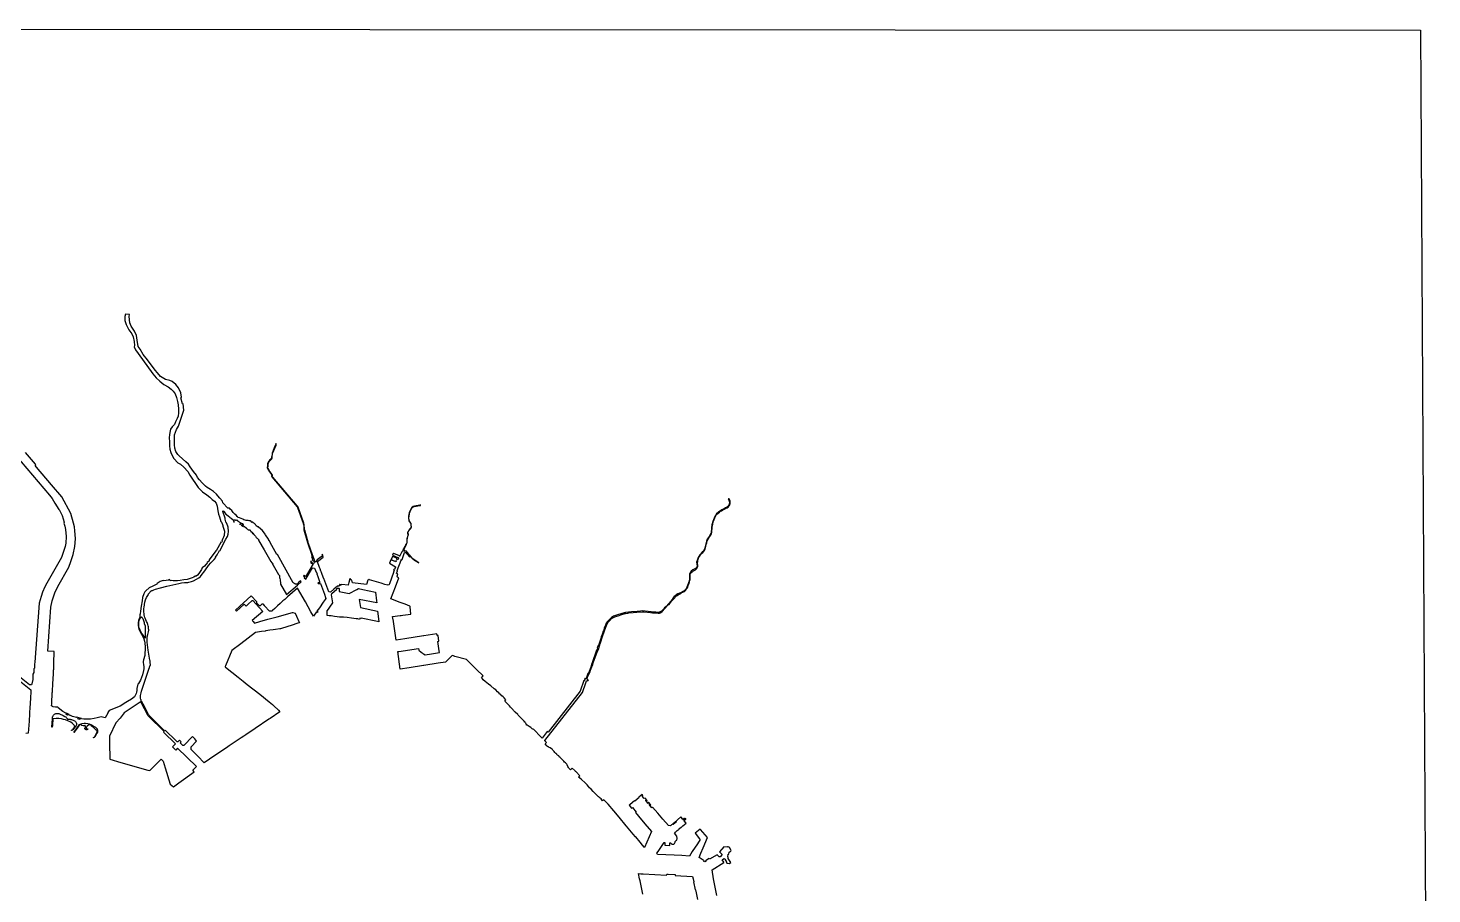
# Model space of a CAD drawing. Header units: inches. Extents: x -62624 to 51363, y -122611 to -15713.
# Drawn here: x 920 to 51208, y -46730 to -15713 of the extents above; entities that cross this region are included whole.
import ezdxf

# ---------------------------------------------------------------- set-up
doc = ezdxf.new("R2010")
doc.units = ezdxf.units.IN
doc.header["$MEASUREMENT"] = 0

msp = doc.modelspace()

# ---------------------------------------------------------------- linework, layer by layer
for points in [[(-62131, -15713), (50798, -15789), (51208, -88058)], [(25596, -46790), (25479, -46186), (25421, -45861), (25846, -45606), (25838, -45592), (25787, -45505), (25790, -45496), (25851, -45458), (25865, -45461), (25880, -45488), (25889, -45484), (25902, -45508), (25893, -45514), (25915, -45546), (25921, -45543), (25936, -45568), (25927, -45571), (25956, -45622), (26038, -45642), (26091, -45607), (25999, -45455), (26003, -45408), (25982, -45402), (25998, -45304), (26018, -45304), (26030, -45234), (26066, -45212), (26091, -45196), (26107, -45180), (26059, -45089), (26055, -45077), (26028, -45059), (26003, -45042), (25969, -45037), (25969, -45054), (25845, -45044), (25687, -45219), (25783, -45312), (25710, -45398), (25679, -45399), (25600, -45330), (25599, -45330), (25331, -45486), (25318, -45466), (25181, -45543), (25193, -45567), (25159, -45584), (25124, -45563), (25136, -45546), (24957, -45427), (25023, -45270), (25103, -45084), (25262, -44710), (25003, -44416), (24993, -44404), (24811, -44558), (24974, -44758), (24992, -44781), (24894, -44932), (24714, -45212), (24611, -45372), (24341, -45359), (24066, -45346), (23468, -45320), (23444, -45271), (23486, -45209), (23703, -44884), (23730, -44886), (23727, -44989), (23908, -44995), (23911, -44899), (23931, -44896), (23976, -44947), (24049, -44947), (24082, -44920), (24087, -44902), (24096, -44874), (24105, -44853), (24117, -44836), (24129, -44824), (24139, -44815), (24154, -44800), (24163, -44777), (24167, -44761), (24168, -44740), (24164, -44666), (24075, -44557), (24084, -44548), (24113, -44521), (24108, -44512), (24171, -44458), (24206, -44429), (24215, -44436), (24242, -44411), (24235, -44402), (24312, -44338), (24320, -44346), (24350, -44320), (24379, -44296), (24496, -44197), (24419, -44106), (24488, -44049), (24482, -44041), (24476, -44033), (24403, -44088), (24392, -44075), (24437, -44040), (24430, -44033), (24422, -44024), (24377, -44059), (24325, -43994), (24307, -43974), (24061, -44178), (24072, -44192), (24123, -44151), (24136, -44140), (24146, -44153), (24028, -44247), (24020, -44237), (24062, -44198), (24051, -44186), (23933, -44290), (23857, -44283), (23656, -44048), (23534, -43903), (23477, -43835), (23290, -43616), (23263, -43640), (23168, -43526), (23185, -43512), (23217, -43550), (23227, -43540), (23143, -43439), (23129, -43449), (23148, -43475), (23136, -43489), (23046, -43379), (23054, -43372), (23062, -43367), (23088, -43395), (23098, -43385), (23021, -43294), (22993, -43316), (22923, -43222), (22943, -43204), (22913, -43168), (22803, -43262), (22815, -43276), (22656, -43409), (22642, -43392), (22487, -43524), (22455, -43551), (22538, -43656), (22566, -43630), (22704, -43798), (22687, -43816), (22683, -43811), (22675, -43815), (22781, -43939), (23016, -44222), (23247, -44498), (23004, -45068), (22997, -45060), (22990, -45051), (22887, -44929), (22853, -44885), (22849, -44880), (22687, -44689), (22682, -44684), (22600, -44586), (22356, -44299), (22345, -44285), (22089, -43981), (21899, -43755), (21702, -43517), (21690, -43507), (21677, -43496), (21539, -43356), (21502, -43391), (21445, -43329), (21417, -43305), (21387, -43278), (21364, -43255), (21357, -43248), (21330, -43222), (21240, -43135), (21163, -43060), (21093, -42982), (21036, -42926), (21000, -42887), (20944, -42826), (20859, -42743), (20757, -42645), (20727, -42617), (20684, -42582), (20643, -42546), (20687, -42501), (20551, -42362), (20532, -42343), (20513, -42323), (20415, -42225), (20353, -42287), (20327, -42262), (20296, -42229), (20289, -42221), (20277, -42202), (20257, -42163), (20234, -42111), (20218, -42086), (20206, -42069), (20170, -42034), (20141, -42005), (20107, -41972), (20050, -41916), (20021, -41884), (19982, -41845), (19950, -41813), (19928, -41788), (19918, -41779), (19907, -41774), (19890, -41763), (19882, -41754), (19867, -41732), (19858, -41721), (19829, -41697), (19792, -41662), (19761, -41629), (19750, -41616), (19718, -41579), (19701, -41561), (19667, -41534), (19624, -41502), (19588, -41479), (19566, -41466), (19546, -41455), (19533, -41449), (19525, -41444), (19517, -41440), (19505, -41426), (19442, -41356), (19496, -41302), (19436, -41240), (19432, -41236), (20781, -39519), (20902, -39163), (20904, -39164), (20924, -39101), (20927, -39098), (20935, -39102), (20940, -39100), (20934, -39094), (20943, -39085), (20965, -39100), (20995, -39074), (20962, -39068), (20962, -39063), (20956, -39061), (20964, -39037), (20942, -39029), (20939, -39023), (20990, -38883), (21044, -38792), (21071, -38717), (21116, -38590), (21147, -38526), (21148, -38506), (21166, -38453), (21304, -38071), (21303, -38066), (21364, -37945), (21395, -37844), (21418, -37761), (21427, -37757), (21442, -37713), (21441, -37698), (21501, -37511), (21571, -37309), (21644, -37109), (21685, -37024), (21703, -36999), (21746, -36942), (21772, -36918), (21824, -36866), (21888, -36827), (21937, -36804), (22005, -36783), (22057, -36763), (22190, -36718), (22305, -36687), (22321, -36687), (22405, -36672), (22438, -36665), (22596, -36654), (22721, -36641), (22924, -36623), (22984, -36627), (23216, -36646), (23288, -36655), (23398, -36666), (23489, -36673), (23528, -36672), (23543, -36669), (23576, -36658), (23588, -36653), (23640, -36613), (23672, -36576), (23710, -36533), (23867, -36365), (23890, -36357), (23920, -36320), (23922, -36303), (23953, -36265), (23954, -36259), (23987, -36218), (24003, -36212), (24021, -36191), (24025, -36179), (24040, -36160), (24050, -36153), (24071, -36129), (24089, -36119), (24100, -36103), (24100, -36094), (24144, -36056), (24167, -36039), (24222, -36006), (24231, -36006), (24305, -35971), (24311, -35957), (24342, -35935), (24376, -35919), (24435, -35895), (24473, -35858), (24510, -35806), (24536, -35761), (24562, -35681), (24587, -35633), (24619, -35544), (24631, -35506), (24638, -35479), (24642, -35447), (24638, -35354), (24638, -35306), (24641, -35276), (24653, -35256), (24695, -35203), (24716, -35190), (24731, -35175), (24745, -35169), (24756, -35152), (24823, -35116), (24853, -35097), (24873, -35076), (24889, -35046), (24903, -35022), (24911, -34992), (24912, -34966), (24911, -34949), (24901, -34913), (24898, -34889), (24896, -34859), (24906, -34821), (24911, -34800), (24917, -34771), (24941, -34701), (24953, -34670), (24976, -34638), (25010, -34583), (25044, -34538), (25088, -34501), (25105, -34490), (25123, -34469), (25144, -34436), (25171, -34384), (25171, -34376), (25188, -34332), (25216, -34210), (25229, -34154), (25237, -34116), (25247, -34088), (25263, -34056), (25279, -34027), (25334, -33942), (25374, -33877), (25397, -33833), (25406, -33792), (25409, -33783), (25414, -33771), (25419, -33743), (25427, -33614), (25424, -33602), (25429, -33594), (25446, -33486), (25451, -33454), (25453, -33445), (25462, -33427), (25479, -33362), (25486, -33356), (25519, -33258), (25527, -33233), (25534, -33225), (25551, -33185), (25572, -33152), (25592, -33129), (25602, -33121), (25632, -33097), (25685, -33056), (25702, -33041), (25712, -33029), (25727, -33023), (25754, -33001), (25803, -32970), (25837, -32956), (25851, -32946), (25913, -32915), (25922, -32915), (25961, -32894), (25997, -32870), (26024, -32845), (26047, -32811), (26063, -32776), (26072, -32744), (26071, -32698), (26066, -32658), (26054, -32620), (26027, -32567), (26010, -32572), (26001, -32574), (26026, -32620), (26049, -32701), (26031, -32781), (25985, -32848), (25908, -32899), (25868, -32919), (25766, -32971), (25648, -33051), (25576, -33117), (25519, -33204), (25449, -33385), (25413, -33510), (25405, -33603), (25390, -33792), (25381, -33824), (25319, -33926), (25251, -34026), (25219, -34098), (25197, -34193), (25164, -34348), (25110, -34453), (25065, -34487), (24980, -34579), (24928, -34682), (24891, -34780), (24879, -34812), (24869, -34837), (24877, -34916), (24885, -34947), (24883, -34995), (24862, -35037), (24824, -35074), (24738, -35124), (24669, -35167), (24614, -35265), (24612, -35302), (24611, -35416), (24612, -35448), (24596, -35524), (24518, -35745), (24492, -35804), (24473, -35822), (24424, -35867), (24396, -35883), (24288, -35942), (24201, -35983), (24139, -36019), (24094, -36054), (24067, -36076), (24022, -36132), (24025, -36136), (23941, -36248), (23777, -36431), (23706, -36494), (23705, -36503), (23608, -36602), (23568, -36627), (23528, -36644), (23474, -36647), (23413, -36635), (23355, -36631), (23239, -36620), (23133, -36607), (22933, -36592), (22857, -36600), (22740, -36609), (22536, -36624), (22321, -36645), (22186, -36682), (22001, -36740), (21892, -36782), (21821, -36822), (21761, -36882), (21707, -36934), (21676, -36965), (21630, -37031), (21600, -37098), (21581, -37155), (21561, -37205), (21527, -37313), (21523, -37312), (21499, -37399), (21483, -37440), (21448, -37521), (21445, -37548), (21367, -37798), (21360, -37805), (21337, -37829), (21309, -37915), (21320, -37921), (21316, -37939), (21317, -37957), (21300, -37978), (21287, -37993), (21117, -38483), (21105, -38498), (21088, -38546), (21088, -38567), (21007, -38797), (20974, -38835), (20926, -38971), (20898, -39020), (20884, -39019), (20877, -39002), (20845, -39108), (20823, -39088), (20696, -39463), (19546, -40930), (19520, -40911), (19336, -41145), (19289, -41097), (19034, -40840), (19009, -40829), (19002, -40826), (18981, -40810), (18928, -40768), (18872, -40730), (18854, -40718), (18830, -40703), (18804, -40690), (18778, -40679), (18773, -40675), (18745, -40615), (18734, -40595), (18725, -40581), (18717, -40572), (18690, -40543), (18669, -40521), (18590, -40444), (18542, -40396), (18520, -40371), (18481, -40326), (18459, -40306), (18373, -40222), (18314, -40159), (18292, -40134), (18203, -40037), (18163, -39996), (18106, -39929), (18058, -39882), (17996, -39821), (18039, -39779), (17972, -39705), (17933, -39668), (17895, -39630), (17828, -39557), (17815, -39570), (17781, -39531), (17740, -39486), (17670, -39422), (17622, -39378), (17493, -39281), (17410, -39210), (17356, -39172), (17288, -39118), (17227, -39060), (17194, -39025), (17161, -38987), (17228, -38923), (17178, -38875), (17035, -38736), (16925, -38629), (16623, -38334), (16211, -38220), (16185, -38212), (16160, -38204), (16113, -38191), (16024, -38276), (15868, -38424), (15615, -38465), (15097, -38544), (15090, -38546), (14569, -38626), (14247, -38675), (14160, -38048), (14202, -38042), (14906, -37941), (14915, -38000), (15002, -38070), (15034, -38096), (15060, -38118), (15089, -38140), (15089, -38131), (15139, -38164), (15368, -38130), (15653, -38087), (15644, -38020), (15596, -37691), (15637, -37680), (15606, -37473), (15574, -37476), (15569, -37448), (15565, -37434), (15560, -37418), (15408, -37440), (15102, -37483), (15088, -37484), (14421, -37592), (14107, -37643), (14009, -36967), (14007, -36959), (13988, -36853), (13977, -36795), (14251, -36758), (14288, -36753), (14343, -36746), (14637, -36705), (14603, -36441), (14602, -36430), (14601, -36423), (14600, -36416), (14426, -36351), (14254, -36287), (13916, -36163), (14078, -35733), (14201, -35404), (14155, -35387), (14138, -35341), (14164, -35279), (14149, -35273), (14138, -35253), (14120, -35248), (14157, -35150), (14146, -35144), (14281, -34777), (14277, -34766), (14283, -34751), (14312, -34761), (14308, -34759), (14311, -34751), (14315, -34750), (14329, -34709), (14406, -34499), (14425, -34503), (14439, -34502), (14459, -34506), (14489, -34545), (14491, -34544), (14498, -34556), (14495, -34558), (14508, -34575), (14515, -34574), (14578, -34657), (14585, -34660), (14592, -34666), (14618, -34645), (14690, -34717), (14794, -34795), (14809, -34796), (14918, -34870), (14919, -34869), (14810, -34795), (14706, -34720), (14582, -34588), (14580, -34590), (14551, -34551), (14553, -34549), (14496, -34479), (14492, -34482), (14461, -34442), (14438, -34454), (14420, -34450), (14417, -34460), (14414, -34460), (14416, -34449), (14412, -34448), (14409, -34461), (14405, -34460), (14409, -34448), (14405, -34447), (14400, -34409), (14395, -34409), (14391, -34372), (14409, -34341), (14413, -34340), (14422, -34324), (14421, -34320), (14421, -34314), (14461, -34233), (14492, -34165), (14498, -34139), (14499, -34108), (14494, -34043), (14539, -33873), (14542, -33867), (14542, -33851), (14530, -33813), (14527, -33794), (14529, -33785), (14582, -33691), (14602, -33656), (14616, -33646), (14629, -33637), (14635, -33632), (14650, -33595), (14654, -33587), (14653, -33576), (14649, -33547), (14649, -33494), (14640, -33464), (14636, -33453), (14633, -33446), (14576, -33367), (14555, -33266), (14562, -33219), (14566, -33216), (14588, -33085), (14594, -33064), (14622, -33000), (14651, -32940), (14656, -32929), (14679, -32893), (14690, -32882), (14704, -32872), (14725, -32860), (14749, -32851), (14826, -32836), (14948, -32812), (14974, -32819), (14976, -32812), (14975, -32797), (14949, -32800), (14818, -32825), (14766, -32835), (14716, -32852), (14680, -32875), (14657, -32901), (14570, -33078), (14551, -33199), (14543, -33269), (14566, -33376), (14625, -33454), (14631, -33471), (14637, -33512), (14635, -33537), (14640, -33558), (14642, -33581), (14624, -33626), (14609, -33635), (14592, -33649), (14568, -33689), (14524, -33767), (14515, -33778), (14514, -33803), (14526, -33838), (14529, -33862), (14509, -33933), (14490, -34007), (14482, -34065), (14485, -34097), (14487, -34124), (14485, -34149), (14476, -34177), (14444, -34224), (14444, -34231), (14403, -34307), (14398, -34309), (14388, -34325), (14390, -34332), (14348, -34402), (14345, -34401), (14347, -34406), (14352, -34416), (14337, -34442), (14329, -34440), (14329, -34443), (14343, -34450), (14342, -34453), (14338, -34453), (14336, -34458), (14322, -34453), (14319, -34461), (14315, -34460), (14311, -34470), (14314, -34472), (14304, -34493), (14299, -34491), (14297, -34496), (14299, -34499), (14289, -34524), (14283, -34520), (14281, -34525), (14284, -34527), (14231, -34639), (14224, -34639), (14219, -34636), (14218, -34632), (14223, -34622), (14025, -34537), (14024, -34543), (14000, -34533), (13976, -34596), (14169, -34676), (14165, -34684), (14180, -34689), (14183, -34682), (14193, -34686), (14194, -34692), (14191, -34702), (14187, -34705), (14164, -34760), (14121, -34742), (14136, -34705), (13975, -34638), (13927, -34755), (14084, -34819), (14086, -34815), (14091, -34817), (14102, -34789), (14108, -34792), (14092, -34829), (13916, -34757), (13867, -34882), (14076, -35012), (14079, -35020), (14044, -35112), (14024, -35105), (14016, -35126), (14037, -35134), (14009, -35208), (14015, -35211), (14014, -35216), (13861, -35626), (13839, -35670), (13808, -35661), (13805, -35672), (13699, -35640), (13566, -35602), (13239, -35508), (13140, -35480), (13144, -35466), (13133, -35463), (13122, -35459), (13114, -35486), (13096, -35485), (13039, -35640), (12542, -35580), (12512, -35486), (12470, -35468), (12474, -35446), (12464, -35442), (12451, -35438), (12410, -35574), (12383, -35667), (12163, -35648), (12161, -35658), (12092, -35652), (12087, -35651), (12081, -35651), (12085, -35691), (12046, -35696), (12037, -35700), (12004, -35707), (11875, -35813), (11751, -35925), (11700, -35910), (11694, -35913), (11512, -35430), (11515, -35429), (11510, -35415), (11507, -35417), (11429, -35211), (11433, -35210), (11417, -35169), (11413, -35171), (11382, -35086), (11385, -35085), (11364, -35032), (11362, -35033), (11287, -34838), (11291, -34836), (11283, -34818), (11496, -34665), (11477, -34600), (11470, -34578), (11458, -34555), (11452, -34557), (11450, -34563), (11453, -34573), (11451, -34582), (11457, -34607), (11458, -34617), (11453, -34629), (11376, -34689), (11276, -34761), (11235, -34819), (11221, -34839), (11216, -34840), (11210, -34839), (11206, -34835), (11114, -34582), (11112, -34584), (11110, -34582), (10967, -34175), (10949, -34127), (10829, -33694), (10827, -33690), (10826, -33685), (10806, -33490), (10804, -33480), (10802, -33460), (10798, -33444), (10594, -32879), (10582, -32854), (10565, -32831), (9689, -31805), (9663, -31774), (9663, -31764), (9671, -31745), (9675, -31736), (9675, -31723), (9659, -31702), (9581, -31599), (9515, -31488), (9507, -31474), (9505, -31460), (9513, -31435), (9518, -31416), (9520, -31391), (9519, -31330), (9519, -31321), (9540, -31275), (9548, -31260), (9561, -31237), (9651, -31139), (9658, -31124), (9663, -31093), (9677, -30950), (9806, -30653), (9810, -30637), (9806, -30619), (9802, -30602), (9800, -30600), (9789, -30621), (9791, -30636), (9788, -30646), (9737, -30751), (9664, -30938), (9658, -30973), (9649, -31044), (9645, -31085), (9641, -31120), (9616, -31150), (9586, -31180), (9546, -31224), (9526, -31259), (9501, -31310), (9501, -31386), (9500, -31403), (9496, -31428), (9490, -31444), (9486, -31462), (9491, -31485), (9531, -31553), (9563, -31609), (9649, -31715), (9655, -31725), (9655, -31736), (9645, -31755), (9642, -31765), (9646, -31783), (10560, -32863), (10566, -32873), (10573, -32884), (10778, -33454), (10779, -33473), (10784, -33487), (10794, -33570), (10804, -33691), (10927, -34135), (11089, -34591), (11087, -34592), (11090, -34602), (11075, -34644), (11112, -34743), (11113, -34747), (11111, -34753), (11097, -34768), (11118, -34791), (11124, -34784), (11138, -34797), (11145, -34792), (11150, -34793), (11153, -34795), (11174, -34856), (11161, -34878), (11162, -34881), (11149, -34904), (11136, -34903), (11071, -34837), (11078, -34831), (11056, -34809), (11050, -34814), (11045, -34821), (11042, -34829), (11042, -34838), (11045, -34847), (11050, -34855), (11116, -34922), (11121, -34923), (11124, -34927), (11099, -34968), (11101, -34969), (10880, -35332), (10878, -35336), (10868, -35343), (10857, -35346), (10847, -35346), (10808, -35313), (10782, -35341), (10818, -35375), (10817, -35396), (10812, -35405), (10864, -35456), (11002, -35224), (11007, -35225), (11113, -35048), (11185, -35061), (11248, -35233), (11267, -35228), (11277, -35256), (11262, -35261), (11298, -35359), (11296, -35361), (11362, -35535), (11363, -35535), (11375, -35565), (11370, -35571), (11302, -35591), (11306, -35614), (11365, -35608), (11382, -35610), (11393, -35613), (11537, -35993), (11535, -35996), (11578, -36109), (11577, -36112), (11590, -36149), (11563, -36187), (11494, -36283), (11357, -36477), (11265, -36603), (11284, -36617), (11292, -36605), (11305, -36610), (11281, -36645), (11248, -36627), (11140, -36775), (11053, -36621), (10855, -36272), (10573, -35782), (10213, -36086), (10115, -36177), (10051, -36234), (9984, -36296), (9948, -36330), (9854, -36415), (9758, -36504), (9679, -36575), (9654, -36596), (9563, -36595), (9388, -36404), (9391, -36400), (9336, -36342), (9333, -36344), (9329, -36344), (9321, -36347), (9317, -36351), (9301, -36354), (9295, -36352), (9239, -36404), (9212, -36407), (9113, -36309), (9112, -36264), (8913, -36047), (8348, -36561), (8385, -36601), (8660, -36349), (8728, -36421), (8794, -36366), (8950, -36224), (8968, -36223), (9335, -36616), (8949, -36935), (8983, -36973), (9036, -37032), (9218, -36973), (9505, -36891), (9840, -36798), (10391, -36644), (10406, -36644), (10484, -36668), (10536, -36785), (10623, -36972), (10638, -37018), (10625, -37022), (10548, -37047), (10384, -37101), (10003, -37227), (9960, -37233), (9933, -37237), (9788, -37258), (9701, -37271), (9584, -37286), (9432, -37309), (9408, -37313), (9282, -37331), (9069, -37361), (9063, -37366), (8546, -37765), (8223, -38015), (7996, -38562), (7985, -38577), (7975, -38591), (7989, -38602), (8447, -38966), (8627, -39114), (8772, -39228), (9217, -39578), (9559, -39849), (9561, -39850), (9671, -39940), (9728, -39990), (9885, -40148), (9942, -40212), (9592, -40446), (9548, -40475), (9054, -40807), (8715, -41034), (8679, -41057), (8651, -41076), (8550, -41144), (8127, -41428), (8075, -41463), (7416, -41900), (7228, -42028), (6997, -41797), (6997, -41792), (6998, -41791), (6760, -41558), (6759, -41458), (6957, -41256), (6928, -41226), (6896, -41177), (6808, -41095), (6498, -41413), (6469, -41414), (6368, -41316), (6403, -41280), (6339, -41216), (6280, -41278), (6278, -41279), (6275, -41280), (6272, -41281), (6266, -41281), (6262, -41279), (6257, -41276), (6253, -41272), (6227, -41247), (6228, -41246), (5836, -40866), (5817, -40885), (5801, -40871), (5266, -40348), (5255, -40339), (5241, -40310), (5234, -40302), (5046, -39935), (5042, -39937), (5039, -39931), (5037, -39932), (5020, -39890), (5013, -39870), (5008, -39851), (4999, -39853), (4992, -39852), (4986, -39847), (4982, -39840), (4977, -39822), (4969, -39784), (4966, -39776), (4962, -39768), (4957, -39760), (4953, -39721), (4951, -39687), (4951, -39657), (4953, -39627), (4958, -39574), (4967, -39527), (4983, -39472), (5249, -38682), (5268, -38621), (5273, -38594), (5276, -38571), (5282, -38557), (5293, -38550), (5302, -38547), (5307, -38547), (5307, -38541), (5297, -38430), (5289, -38382), (5284, -38358), (5220, -37998), (5186, -37706), (5190, -37516), (5210, -37437), (5216, -37436), (5238, -37345), (5243, -37282), (5242, -37246), (5238, -37246), (5236, -37193), (5232, -37163), (5225, -37121), (5215, -37084), (5204, -37047), (5185, -37001), (5168, -36966), (5115, -36855), (5104, -36830), (5090, -36784), (5092, -36781), (5084, -36753), (5078, -36720), (5073, -36689), (5069, -36642), (5067, -36593), (5065, -36541), (5068, -36503), (5076, -36458), (5102, -36283), (5129, -36193), (5165, -36113), (5229, -36002), (5217, -35989), (5340, -35858), (5354, -35869), (5422, -35832), (5485, -35808), (5661, -35760), (5893, -35707), (6322, -35604), (6420, -35584), (6519, -35574), (6583, -35569), (6646, -35569), (6678, -35566), (6772, -35540), (6847, -35519), (6958, -35457), (7036, -35408), (7096, -35358), (7161, -35281), (7212, -35208), (7276, -35118), (7384, -34969), (7470, -34875), (7582, -34755), (7641, -34675), (7629, -34666), (7692, -34582), (7727, -34512), (7741, -34502), (7774, -34432), (7785, -34427), (7796, -34423), (7891, -34220), (8007, -34024), (8066, -33920), (8091, -33846), (8100, -33742), (8099, -33697), (8092, -33635), (8088, -33609), (8087, -33590), (8044, -33465), (8036, -33449), (8021, -33432), (8011, -33419), (8004, -33403), (7987, -33357), (7982, -33301), (7976, -33270), (7891, -33034), (7892, -33017), (7904, -33012), (7916, -33021), (7987, -33103), (7994, -33111), (8137, -33225), (8143, -33243), (8197, -33275), (8270, -33323), (8277, -33330), (8279, -33340), (8279, -33355), (8279, -33369), (8281, -33386), (8289, -33386), (8292, -33395), (8296, -33407), (8299, -33412), (8303, -33406), (8301, -33393), (8293, -33381), (8291, -33368), (8294, -33347), (8305, -33334), (8317, -33328), (8336, -33330), (8352, -33337), (8367, -33339), (8383, -33336), (8396, -33332), (8413, -33344), (8414, -33348), (8439, -33362), (8435, -33371), (8485, -33402), (8491, -33409), (8498, -33418), (8503, -33425), (8518, -33428), (8528, -33434), (8532, -33442), (8530, -33455), (8522, -33466), (8514, -33477), (8510, -33492), (8503, -33500), (8500, -33506), (8510, -33504), (8523, -33495), (8528, -33484), (8532, -33472), (8539, -33463), (8543, -33450), (8554, -33446), (8571, -33447), (8587, -33457), (8602, -33466), (8616, -33473), (8622, -33482), (8622, -33494), (8617, -33506), (8616, -33514), (8607, -33518), (8594, -33513), (8582, -33513), (8571, -33523), (8570, -33537), (8572, -33548), (8579, -33552), (8592, -33548), (8601, -33550), (8610, -33556), (8614, -33556), (8615, -33551), (8613, -33544), (8619, -33538), (8628, -33537), (8633, -33542), (8638, -33558), (8639, -33563), (8644, -33569), (8649, -33574), (8658, -33572), (8667, -33573), (8674, -33573), (8681, -33582), (8688, -33588), (8697, -33589), (8704, -33599), (8713, -33602), (8721, -33601), (8729, -33616), (8735, -33625), (8748, -33636), (8765, -33653), (8780, -33665), (8795, -33679), (8810, -33686), (8822, -33686), (8829, -33683), (8836, -33682), (8840, -33685), (8853, -33688), (8859, -33691), (8872, -33701), (8880, -33710), (8887, -33722), (8897, -33733), (8898, -33740), (8897, -33749), (8898, -33755), (8912, -33759), (8921, -33761), (8930, -33773), (8943, -33777), (8950, -33775), (8957, -33775), (8959, -33778), (8949, -33785), (8947, -33793), (8948, -33802), (8955, -33808), (8961, -33816), (8972, -33820), (8983, -33821), (8995, -33821), (9004, -33828), (9003, -33835), (9000, -33842), (9003, -33849), (9015, -33858), (9024, -33864), (9066, -33915), (9081, -33933), (9086, -33956), (9099, -33968), (9124, -33981), (9140, -34003), (9158, -34022), (9175, -34017), (9180, -34028), (9169, -34040), (9179, -34053), (9185, -34070), (9185, -34082), (9381, -34403), (9622, -34824), (9651, -34866), (9673, -34878), (9682, -34897), (9679, -34915), (9680, -34931), (9695, -34943), (9704, -34953), (9892, -35282), (9924, -35328), (9926, -35366), (9922, -35390), (9937, -35433), (9945, -35473), (9945, -35517), (9966, -35575), (9962, -35603), (9957, -35628), (10174, -36008), (10572, -35666), (10707, -35548), (10698, -35537), (10690, -35544), (10680, -35532), (10686, -35525), (10679, -35519), (10598, -35587), (10598, -35599), (10587, -35612), (10575, -35621), (10556, -35630), (10552, -35631), (10555, -35635), (10543, -35638), (10530, -35638), (10517, -35639), (10507, -35637), (10492, -35633), (10482, -35627), (10473, -35624), (10459, -35615), (10445, -35599), (10430, -35571), (10413, -35580), (9857, -34573), (9836, -34567), (9655, -34247), (9597, -34146), (9566, -34079), (9550, -34065), (9550, -34054), (9532, -34024), (9431, -33865), (9417, -33846), (9353, -33760), (9300, -33701), (9262, -33666), (9163, -33579), (9143, -33577), (9121, -33563), (9096, -33541), (9078, -33522), (9066, -33500), (9050, -33497), (9038, -33478), (9026, -33465), (9010, -33450), (8994, -33449), (8996, -33439), (8998, -33431), (8970, -33414), (8953, -33418), (8937, -33419), (8929, -33408), (8927, -33395), (8876, -33362), (8837, -33360), (8804, -33356), (8774, -33355), (8736, -33356), (8693, -33339), (8646, -33325), (8609, -33300), (8492, -33255), (8486, -33262), (8438, -33242), (8427, -33213), (8414, -33210), (8371, -33167), (8323, -33131), (8268, -33069), (8217, -32991), (8157, -32949), (8136, -32912), (8113, -32905), (8072, -32914), (7901, -32721), (7881, -32655), (7791, -32552), (7719, -32471), (7668, -32409), (7564, -32318), (7452, -32240), (7336, -32173), (7273, -32124), (7153, -32004), (7066, -31900), (6993, -31807), (6956, -31724), (6841, -31598), (6724, -31427), (6662, -31338), (6566, -31249), (6331, -31034), (6281, -30985), (6217, -30882), (6182, -30759), (6161, -30642), (6166, -30286), (6241, -30090), (6310, -29975), (6373, -29795), (6502, -29400), (6477, -29177), (6452, -29177), (6391, -28954), (6416, -28930), (6394, -28777), (6310, -28595), (6211, -28484), (6077, -28379), (5998, -28336), (5843, -28307), (5667, -28190), (5553, -28059), (5467, -27969), (5202, -27592), (5038, -27405), (4936, -27221), (4869, -27124), (4833, -26890), (4806, -26726), (4734, -26571), (4613, -26391), (4563, -26267), (4543, -26040), (4554, -25975), (4408, -25959), (4381, -26047), (4392, -26186), (4437, -26328), (4529, -26523), (4631, -26661), (4682, -26775), (4716, -26946), (4734, -27086), (4718, -27133), (4763, -27241), (4858, -27373), (5384, -28093), (5503, -28246), (5638, -28365), (5786, -28480), (5935, -28559), (6050, -28646), (6113, -28716), (6193, -28810), (6236, -28948), (6272, -29087), (6301, -29211), (6310, -29364), (6306, -29496), (6297, -29616), (6256, -29703), (6207, -29816), (6160, -29910), (6081, -29996), (6020, -30083), (6007, -30144), (5989, -30268), (5971, -30391), (5987, -30535), (5991, -30673), (5996, -30801), (6034, -30920), (6083, -31030), (6144, -31131), (6283, -31282), (6382, -31340), (6497, -31444), (6639, -31601), (6711, -31727), (7008, -32168), (7169, -32325), (7322, -32436), (7428, -32519), (7518, -32598), (7597, -32665), (7657, -32733), (7691, -32843), (7723, -33009), (7736, -33122), (7777, -33227), (7826, -33385), (7850, -33409), (7889, -33498), (7895, -33536), (7892, -33557), (7952, -33736), (7949, -33891), (7919, -33955), (7897, -34000), (7877, -34060), (7863, -34093), (7877, -34111), (7854, -34123), (7836, -34112), (7656, -34444), (7642, -34438), (7413, -34766), (7403, -34772), (7404, -34784), (7369, -34828), (7357, -34818), (7331, -34848), (7343, -34861), (7235, -34987), (7162, -35051), (7157, -35049), (7135, -35114), (7041, -35257), (6992, -35311), (6941, -35349), (6909, -35351), (6857, -35383), (6797, -35409), (6729, -35431), (6659, -35450), (6622, -35463), (6500, -35483), (6367, -35501), (6271, -35511), (6184, -35513), (6123, -35510), (6071, -35506), (6010, -35509), (6003, -35476), (5989, -35468), (5955, -35491), (5937, -35491), (5870, -35497), (5760, -35515), (5755, -35501), (5655, -35536), (5542, -35604), (5536, -35628), (5338, -35731), (5307, -35738), (5276, -35754), (5260, -35766), (5143, -35872), (5100, -35914), (5067, -35977), (5016, -36108), (5012, -36226), (4976, -36416), (4952, -36603), (4932, -36693), (4920, -36732), (4919, -36810), (4872, -36930), (4858, -37015), (4861, -37117), (4882, -37241), (4918, -37319), (4979, -37430), (5029, -37510), (5066, -37588), (5090, -37674), (5102, -37733), (5109, -37885), (5098, -38184), (5060, -38343), (5045, -38404), (5045, -38447), (5054, -38494), (5068, -38602), (5063, -38672), (5056, -38726), (5020, -38887), (4946, -39072), (4877, -39195), (4857, -39214), (4819, -39371), (4815, -39437), (4806, -39499), (4796, -39546), (4732, -39665), (4622, -39753), (4482, -39836), (4426, -39868), (4223, -40004), (3828, -40164), (3781, -40235), (3773, -40250), (3687, -40420), (3536, -40388), (3398, -40425), (3289, -40450), (3157, -40467), (3153, -40467), (2993, -40473), (2913, -40469), (2830, -40458), (2834, -40440), (2788, -40430), (2778, -40477), (2698, -40457), (2701, -40442), (2768, -40459), (2775, -40428), (2662, -40397), (2658, -40415), (2514, -40370), (2489, -40362), (2441, -40343), (2427, -40338), (2385, -40319), (2393, -40304), (2322, -40266), (2307, -40297), (2345, -40317), (2338, -40329), (2290, -40303), (2312, -40261), (2283, -40244), (2275, -40260), (2168, -40192), (1999, -40068), (1992, -40045), (1902, -40040), (1821, -40029), (1792, -40013), (1765, -39990), (1767, -39924), (1772, -39784), (1779, -39635), (1781, -39606), (1782, -39589), (1783, -39583), (1784, -39569), (1787, -39533), (1787, -39529), (1790, -39495), (1792, -39478), (1801, -39363), (1803, -39307), (1808, -39202), (1827, -38844), (1836, -38709), (1837, -38683), (1846, -38463), (1859, -38047), (1632, -38037), (1739, -36460), (1784, -36227), (1874, -35943), (1986, -35723), (2375, -35022), (2457, -34827), (2537, -34574), (2596, -34290), (2615, -34009), (2610, -33849), (2600, -33720), (2582, -33585), (2552, -33446), (2453, -33099), (2124, -32509), (1765, -32072), (1223, -31444), (1175, -31383), (1197, -31361), (1188, -31334), (824, -30911)], [(471, -31007), (1687, -32451), (1784, -32569), (1884, -32726), (2017, -32958), (2039, -32964), (2138, -33177), (2217, -33418), (2205, -33447), (2234, -33555), (2259, -33681), (2280, -33925), (2268, -34160), (2249, -34285), (2120, -34678), (1592, -35601), (1517, -35724), (1435, -35921), (1384, -36070), (1316, -36320), (1159, -38429), (1158, -38429), (1154, -38498), (1150, -38568), (1146, -38638), (1122, -38672), (1125, -38792), (1091, -38854), (1088, -39046), (1049, -39205), (1045, -39245), (968, -39238), (549, -38901)], [(11629, -36760), (11634, -36623), (11623, -36615), (11628, -36608), (11841, -36307), (11794, -36014), (11807, -35967), (11986, -35817), (11986, -35790), (12008, -35775), (12054, -35776), (12060, -35783), (12062, -35892), (12427, -35972), (12696, -35825), (12759, -35791), (12915, -35821), (13362, -35915), (13402, -36228), (13412, -36301), (13408, -36302), (12784, -36181), (12825, -36467), (12826, -36471), (13435, -36596), (13490, -36968), (13485, -36979), (13434, -36968), (12857, -36849), (12853, -36866), (12803, -36855), (12801, -36865), (12794, -36900), (12730, -36878), (12678, -36870), (12505, -36848), (12352, -36832), (12215, -36821), (12102, -36813), (12072, -36810), (11988, -36799), (11896, -36791), (11781, -36771), (11709, -36762), (11649, -36758), (11637, -36757), (11629, -36760)], [(4981, -36809), (4991, -36815), (5001, -36828), (5011, -36838), (5024, -36849), (5031, -36859), (5083, -37012), (5074, -37013), (5080, -37031), (5079, -37038), (5073, -37039), (5081, -37069), (5090, -37068), (5101, -37104), (5103, -37103), (5108, -37115), (5115, -37115), (5113, -37354), (5117, -37423), (5114, -37427), (5119, -37483), (5110, -37572), (5014, -37423), (5006, -37425), (4932, -37286), (4891, -37168), (4882, -37055), (4889, -36965), (4897, -36934), (4938, -36852), (4960, -36821), (4970, -36811), (4981, -36809)], [(479, -38989), (1022, -39420), (1021, -39435), (1019, -39472), (1019, -39488), (1017, -39510), (1015, -39550), (1014, -39571), (1011, -39617), (1008, -39682), (1003, -39758), (998, -39855), (996, -39892), (991, -39958), (988, -40011), (957, -40542), (920, -40973), (835, -40984)], [(6956, -42169), (6278, -41506), (6208, -41576), (6096, -41463), (6202, -41357), (5775, -40930), (5792, -40912), (5220, -40346), (4967, -39868), (4959, -39874), (4952, -39862), (4945, -39858), (4938, -39857), (4364, -40247), (4224, -40430), (4063, -40600), (3835, -41076), (3839, -41315), (3851, -41908), (4243, -42019), (5209, -42291), (5280, -42311), (5682, -41899), (5758, -41979), (5828, -42211), (6005, -42801), (6126, -42889), (6317, -42753), (6873, -42356), (6820, -42302), (6956, -42169)], [(1773, -40759), (1794, -40459), (1796, -40420), (1799, -40392), (1805, -40367), (1815, -40348), (1832, -40327), (1863, -40296), (1888, -40281), (1913, -40271), (1931, -40267), (1962, -40264), (1989, -40264), (2017, -40268), (2042, -40278), (2177, -40344), (2237, -40372), (2267, -40389), (2269, -40390), (2287, -40405), (2315, -40444), (2328, -40462), (2338, -40469), (2348, -40472), (2431, -40474), (2442, -40477), (2470, -40484), (2560, -40516), (2584, -40527), (2609, -40542), (2623, -40555), (2635, -40574), (2648, -40601), (2652, -40616), (2654, -40655), (2652, -40674), (2641, -40694), (2602, -40748), (2567, -40795), (2540, -40834), (2522, -40852), (2506, -40862), (2474, -40873), (2471, -40863), (2503, -40853), (2518, -40842), (2535, -40824), (2595, -40740), (2587, -40722), (2579, -40706), (2570, -40690), (2557, -40672), (2546, -40657), (2525, -40634), (2499, -40611), (2450, -40578), (2342, -40529), (2261, -40497), (2195, -40476), (2120, -40460), (2019, -40450), (1929, -40447), (1835, -40457), (1807, -40460), (1792, -40698), (1788, -40760), (1773, -40759)], [(2555, -40944), (2651, -40811), (2762, -40659), (2784, -40648), (2856, -40624), (2930, -40609), (2982, -40608), (3062, -40624), (3107, -40637), (3135, -40648), (3165, -40660), (3216, -40688), (3268, -40717), (3330, -40759), (3372, -40793), (3391, -40818), (3401, -40844), (3404, -40857), (3405, -40928), (3402, -40938), (3386, -40972), (3307, -41107), (3296, -41119), (3265, -41134), (3262, -41124), (3294, -41109), (3385, -40954), (3395, -40929), (3394, -40858), (3389, -40862), (3382, -40865), (3370, -40863), (3359, -40858), (3344, -40847), (3336, -40840), (3325, -40830), (3294, -40799), (3262, -40772), (3221, -40737), (3197, -40719), (3188, -40709), (3178, -40693), (3168, -40680), (3160, -40673), (3151, -40671), (3134, -40670), (3118, -40666), (3107, -40666), (3096, -40668), (3079, -40680), (3052, -40703), (3030, -40724), (3022, -40736), (3010, -40762), (3002, -40777), (2998, -40793), (2999, -40802), (3002, -40812), (3008, -40817), (3015, -40820), (3032, -40820), (3053, -40817), (3058, -40816), (3061, -40820), (3063, -40826), (3061, -40831), (3053, -40839), (3042, -40845), (3032, -40848), (3023, -40850), (3003, -40849), (2989, -40845), (2975, -40840), (2967, -40833), (2962, -40824), (2959, -40814), (2958, -40803), (2958, -40792), (2961, -40784), (2974, -40767), (2979, -40754), (2981, -40744), (2981, -40733), (2978, -40720), (2970, -40709), (2963, -40702), (2955, -40701), (2927, -40704), (2912, -40706), (2897, -40703), (2849, -40691), (2817, -40676), (2791, -40661), (2789, -40656), (2777, -40662), (2766, -40670), (2716, -40738), (2710, -40745), (2562, -40951), (2555, -40944)], [(19336, -41145), (19336, -41145)], [(22938, -46744), (22844, -46265), (22827, -46193), (22792, -46003), (22868, -46006), (22954, -46009), (23792, -46054), (23798, -46022), (23844, -46024), (24100, -46035), (24100, -46070), (24724, -46103), (24742, -46188), (24763, -46291), (24753, -46295), (24813, -46587), (24833, -46586), (24843, -46632), (24905, -46929)]]:
    msp.add_lwpolyline(points)

doc.saveas('drawing.dxf')
